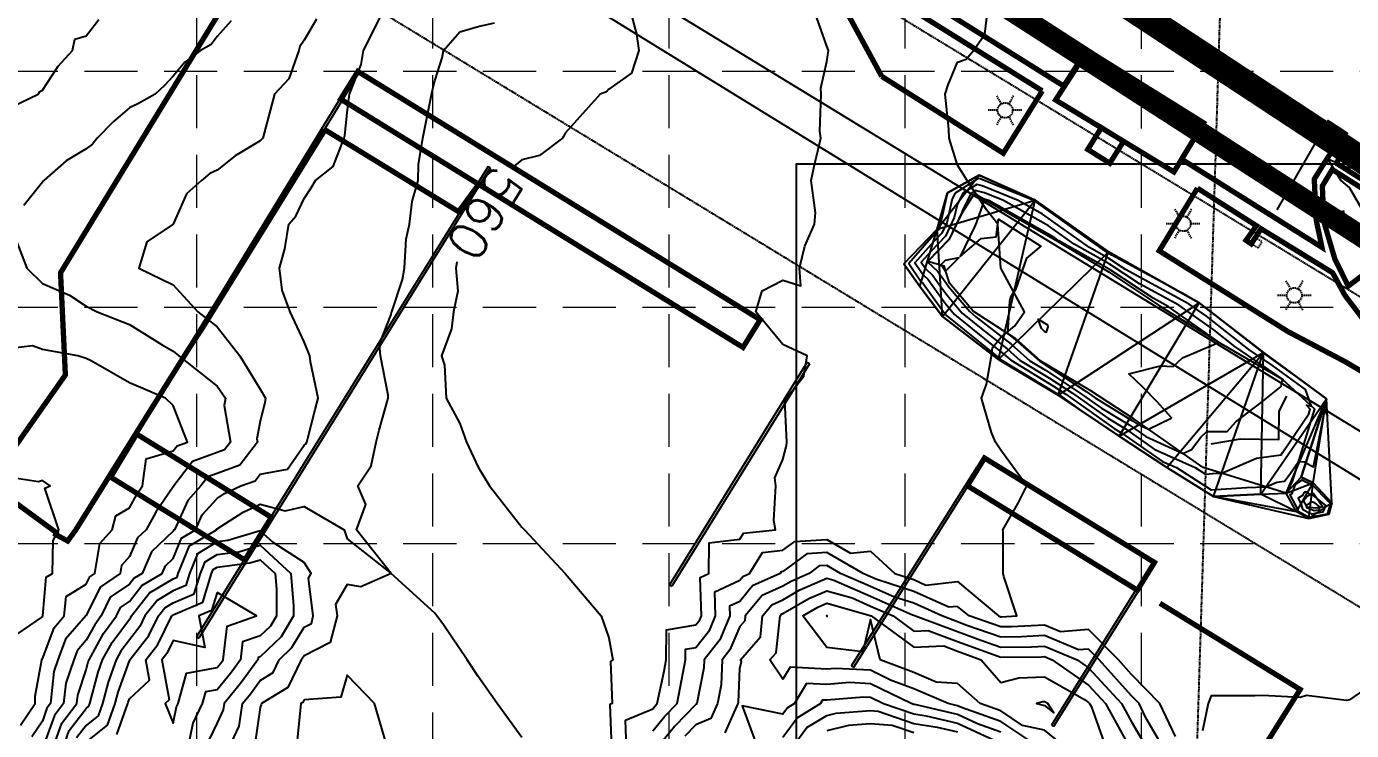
# Model space of a CAD drawing. Header units: inches. Extents: x 8135 to 11700, y -938 to 4760.
# Drawn here: x 9587 to 10085.7, y 2374.3 to 2639.4 of the extents above; entities that cross this region are included whole.
import ezdxf
from ezdxf.enums import TextEntityAlignment as Align

# ---------------------------------------------------------------- set-up
doc = ezdxf.new("R2010")
doc.units = ezdxf.units.IN
doc.header["$MEASUREMENT"] = 0
for name, pattern in [('DASHED', [0.75, 0.5, -0.25]), ('HIDDEN', [0.375, 0.25, -0.125]), ('HIDDEN2', [0.1875, 0.125, -0.0625]), ('PHANTOM', [2.5, 1.25, -0.25, 0.25, -0.25, 0.25, -0.25])]:
    doc.linetypes.add(name, pattern=pattern)
for name, color, linetype in [('CONT-1', 55, 'Continuous'), ('CONT-5', 115, 'Continuous'), ('EC', 35, 'DASHED'), ('ESMT 1022-369', 7, 'HIDDEN'), ('FAULT-LINES', 7, 'Continuous'), ('FENCE', 8, 'FENCELINE3'), ('FINAL-REMEDIATION-2-27-07', 31, 'HIDDEN2'), ('freeze', 7, 'Continuous'), ('GRID', 254, 'HIDDEN'), ('LIMITS OF DISTURBANCE', 1, 'HIDDEN'), ('PH1-BNDY', 1, 'PHANTOM'), ('PH2-BNDY', 1, 'PHANTOM'), ('SRF-FLT', 7, 'Continuous'), ('SRF-VIEW', 8, 'Continuous'), ('TIN', 6, 'Continuous'), ('VOLUME_LBLS', 7, 'Continuous'), ('XBLDG', 5, 'Continuous'), ('XCONC', 8, 'Continuous'), ('XELEC', 7, 'DASHED'), ('XWALL', 8, 'Continuous')]:
    doc.layers.add(name, color=color, linetype=linetype)
doc.styles.get("Standard").update_dxf_attribs({"font": 'ARIAL.TTF'})
doc.styles.add('Style-simple', font='simple.shx')
doc.linetypes.add('FENCELINE3', pattern='A,0.8,-0.1,["X",Standard,S=0.1,R=0,X=-0.05,Y=-0.05],-0.1', length=1)

# ---------------------------------------------------------------- blocks, each defined once
blk = doc.blocks.new('A$C245A19B3')
at = {"layer": 'XELEC'}
for p, q in [((3.17, 10.98), (4.92, 7.95)), ((9.51, 10.98), (7.76, 7.95)), ((3.49, 5.49), (0, 5.49)), ((12.68, 5.49), (9.18, 5.49)), ((4.92, 3.02), (3.17, 0)), ((7.76, 3.02), (9.51, 0))]:
    blk.add_line(p, q, dxfattribs=at)
blk.add_circle((6.34, 5.49), 2.85, dxfattribs=at)

msp = doc.modelspace()

# ---------------------------------------------------------------- linework, layer by layer
at = {"layer": 'CONT-1', "flags": 128}
for points, elevation in [([(10023.31, 2538.18), (9995.49, 2553.27), (9994.26, 2554.08), (9992.85, 2554.88), (9967.05, 2573.2), (9965.72, 2573.95), (9945.91, 2582.04), (9945.2, 2582.21), (9936.45, 2576.7), (9935.38, 2574.51), (9933.35, 2565.53), (9931.51, 2561.61), (9928.33, 2558.34), (9921.36, 2550.44), (9924.53, 2545.78), (9926.29, 2544.12), (9927.79, 2542.01), (9932.71, 2535.16), (9936.2, 2531), (9949.6, 2520.11), (9954.62, 2516.19), (9957.28, 2513.84), (9973.55, 2503.99), (9978.13, 2500.98), (9996.37, 2488.07), (9999.28, 2486.3), (10014.58, 2475.62), (10019.74, 2473.3), (10032.82, 2464.91), (10046.15, 2465.84), (10053.52, 2465.99), (10057.62, 2467.78), (10060.49, 2468.16), (10062.49, 2470.83), (10065.67, 2475.56), (10067.81, 2475.47), (10068.46, 2475.13), (10071.33, 2473.61), (10075.63, 2494.92), (10076.64, 2492.72)], 564), ([(9933.32, 2575.93), (9930.55, 2563.64), (9930.12, 2562.73), (9929.38, 2561.97), (9919.02, 2550.21), (9923.72, 2543.27), (9924.45, 2542.59), (9925.07, 2541.72), (9932.04, 2531.99), (9933.31, 2530.49), (9952.25, 2515.11), (9953.13, 2514.42), (9953.6, 2514), (9975.08, 2501), (9975.6, 2500.66), (9983.65, 2494.95)], 563), ([(9926.22, 2551.09), (9926.06, 2550.9), (9926.13, 2550.79), (9929.97, 2547.19), (9933.24, 2542.6), (9934.04, 2541.48), (9941.99, 2532.03), (9944.32, 2530.13), (9957.59, 2519.75), (9964.65, 2513.52), (9970.49, 2509.98), (9983.21, 2501.63), (9991.58, 2495.71), (10001.95, 2489.39), (10008.29, 2484.96), (10022.29, 2478.66), (10025.42, 2480.16), (10029.01, 2484.78), (10031.26, 2486.89), (10038.92, 2486.87), (10042.1, 2490.56), (10051.65, 2497.84), (10059.17, 2503.8), (10059.57, 2506.14), (10060.13, 2506.03), (10059.98, 2506.43), (10059.18, 2507.01), (10041.74, 2518.93), (10033.82, 2525.14), (10020.62, 2534.46), (10005.81, 2542.5), (9994.4, 2550.02), (9981.29, 2557.44), (9971.64, 2564.29), (9954.69, 2573.87), (9947.5, 2576.81), (9944.03, 2577.61), (9942.34, 2576.55), (9939.1, 2569.89), (9938.97, 2569.33), (9934.29, 2559.37), (9926.22, 2551.09)], 566), ([(10017.73, 2492.1), (10012.7, 2497.94), (10007.12, 2503.61), (10001.81, 2508.64), (10013.73, 2511.57), (10018.58, 2511.32), (10022.01, 2514.59), (10033.88, 2519.6), (10035.78, 2520.52), (10016.66, 2534.01), (10010.97, 2537.11), (9994.46, 2547.99), (9975.51, 2558.72), (9973.94, 2559.84), (9949.18, 2573.83), (9948.3, 2574.19), (9947.42, 2574.39), (9947.15, 2573.23), (9944.55, 2565.73), (9943.78, 2563.97), (9938.33, 2552.77), (9946.23, 2559.62), (9951.97, 2560.26), (9952.77, 2566.84), (9968.77, 2556.68), (9963.32, 2552.15), (9959.26, 2540.35), (9957.32, 2537.54), (9956.88, 2536), (9956.22, 2523.77), (9959.08, 2521.53), (9968.33, 2513.36), (9968.96, 2512.98), (9985.75, 2501.96), (9989.19, 2499.52), (10003.29, 2490.93), (10005.15, 2489.63), (10009.27, 2487.78), (10017.77, 2491.86), (10017.82, 2491.92), (10017.92, 2492.01), (10017.73, 2492.1)], 567), ([(9931.82, 2548.72), (9932.88, 2547.22), (9937.9, 2552.23), (9932.75, 2551.32), (9930.99, 2549.5), (9931.82, 2548.72)], 567), ([(9970.57, 2524.02), (9968.99, 2525.69), (9967.75, 2529.14), (9971.19, 2527.06), (9971.38, 2526.25), (9970.57, 2524.02)], 567), ([(10063.62, 2508.49), (10052.67, 2516.44), (10052.38, 2516.63), (10041.74, 2524.97)], 564), ([(10069.52, 2454.76), (10069.95, 2454.58), (10076.62, 2455.94), (10076.75, 2456.18), (10077.91, 2459.86), (10076.62, 2460.92), (10071.22, 2466.46), (10070.88, 2466.74), (10067.03, 2468.54), (10064.46, 2466.96), (10063.03, 2463.35), (10062.49, 2463.04), (10065.48, 2457.43), (10065.61, 2456.89), (10069.52, 2454.76)], 564), ([(10070.44, 2460.45), (10069.01, 2459.27), (10068.55, 2459.23), (10068.77, 2458.3), (10069.06, 2458.14), (10071.62, 2457.09), (10073.39, 2457.45), (10073.85, 2458.34), (10071.88, 2460), (10070.44, 2460.45)], 566)]:
    msp.add_lwpolyline(points, dxfattribs=dict(at, elevation=elevation))
at = {"layer": 'CONT-5', "elevation": 565, "flags": 128}
for points in [[(9927.27, 2554.71), (9923.71, 2550.67), (9925.33, 2548.28), (9928.13, 2545.66), (9930.51, 2542.3), (9933.37, 2538.32), (9939.1, 2531.51), (9946.96, 2525.12), (9956.1, 2517.97), (9960.97, 2513.68), (9972.02, 2506.99), (9980.67, 2501.31), (9993.98, 2491.89), (10000.61, 2487.85), (10011.44, 2480.29), (10026.86, 2473.35), (10030.73, 2470.86), (10034.67, 2471.14), (10036.85, 2471.18), (10049.96, 2476.9), (10059.14, 2478.11), (10059.87, 2479.09), (10069.61, 2493.58), (10070.11, 2495.31), (10068.7, 2496.81), (10070.59, 2496.44), (10068.31, 2502.74), (10055.92, 2511.72), (10047.06, 2517.78), (10031.04, 2530.34), (10024.58, 2534.9), (10000.65, 2547.89), (9994.33, 2552.05), (9987.07, 2556.16), (9969.35, 2568.75), (9960.2, 2573.91), (9946.7, 2579.43), (9944.61, 2579.91), (9939.39, 2576.63), (9937.24, 2572.2), (9936.16, 2567.43), (9932.9, 2560.49), (9927.27, 2554.71)], [(10070.14, 2463.2), (10069.51, 2463.72), (10068.41, 2464.23), (10067.67, 2463.78), (10067.26, 2462.75), (10065.53, 2461.74), (10066.75, 2459.46), (10067.19, 2457.6), (10069.29, 2456.45), (10070.79, 2455.84), (10075.01, 2456.69), (10075.54, 2457.74), (10075.95, 2459.02), (10072.71, 2461.7), (10071.39, 2462.81), (10070.14, 2463.2)]]:
    msp.add_lwpolyline(points, dxfattribs=at)
at = {"layer": 'EC', "color": 35, "linetype": 'Continuous', "flags": 128}
for points, elevation in [([(9596.94, 2367.91), (9600.23, 2377.11), (9605.87, 2384.41), (9606.21, 2387.62), (9609.42, 2397.18), (9610.21, 2400.11), (9610.5, 2400.91), (9615.92, 2410.81), (9620.79, 2417.41), (9622.38, 2420.66), (9625.67, 2422.89), (9630.37, 2428.86), (9638.01, 2433.41), (9639.27, 2436.31), (9642.17, 2439.05), (9645.33, 2446.76), (9650.54, 2449.91), (9653.1, 2455.48), (9658.67, 2461.71), (9661.52, 2463.52), (9667.68, 2466.41), (9673.02, 2468.34), (9674.92, 2470.84), (9685.17, 2472.67), (9691.42, 2481.79), (9692.12, 2482.2), (9692.47, 2482.91), (9695.59, 2495.18), (9696.75, 2499.41), (9693.79, 2513.08), (9693.57, 2515.41), (9691.42, 2520.66), (9686.16, 2531.91), (9683.17, 2540.16), (9682.2, 2548.41), (9684.13, 2555.7), (9685.63, 2564.91), (9688.36, 2567.97), (9691.42, 2574.66), (9694.13, 2578.66), (9695.73, 2581.41), (9702.33, 2586.67), (9706.49, 2597.41), (9706.73, 2598.37), (9707.67, 2606.84), (9708.42, 2613.16), (9708.56, 2613.91), (9712.96, 2625.12), (9713.74, 2630.41), (9717.29, 2637.3), (9722.02, 2646.91)], 558), ([(9813.79, 2646.91), (9816.6, 2636.49), (9817.42, 2630.41), (9814.71, 2621.88), (9806.17, 2615.85), (9805.26, 2614.83), (9802.87, 2613.91), (9789.67, 2599.24), (9789.07, 2598.02), (9788.72, 2597.41), (9780.09, 2590.85), (9773.42, 2589.15), (9770.49, 2586.76)], 560), ([(9812.82, 2367.91), (9812.4, 2378.19), (9822.67, 2382.49), (9823.53, 2383.54), (9824.38, 2384.41), (9826.91, 2396.61), (9827.7, 2400.91), (9827.8, 2412.2), (9838.92, 2414.14), (9840.36, 2415.97), (9840.97, 2417.41), (9840.53, 2431.85), (9843.81, 2433.41), (9843.92, 2444.91), (9855.42, 2446.35), (9856.78, 2448.54), (9868.85, 2449.91), (9868.25, 2453.38), (9868.97, 2466.41), (9868.63, 2469.5), (9871.67, 2476.31), (9872.99, 2481.59), (9873.11, 2482.91), (9872.42, 2498.66), (9873.05, 2499.41), (9879.53, 2507.79), (9880.84, 2515.41), (9871.67, 2519.64), (9861.43, 2531.91), (9863.82, 2539.89), (9871.67, 2543.87), (9878.4, 2541.69), (9877.93, 2548.41), (9879.92, 2556.66), (9883.55, 2564.91), (9883.9, 2569.19), (9882.32, 2581.41), (9883.27, 2586.17), (9885.97, 2597.41), (9885.53, 2600.05), (9886.11, 2613.91), (9885.92, 2616.16), (9888.17, 2626.29), (9888.86, 2630.41), (9888.17, 2632.06), (9882.87, 2646.91)], 561), ([(9822.67, 2374.16), (9827.27, 2379.74), (9831.8, 2384.41), (9833.04, 2390.39), (9834.99, 2400.91), (9835.02, 2404.87), (9838.92, 2405.55), (9844.15, 2412.19), (9846.34, 2417.41), (9846.07, 2426.48), (9855.42, 2430.93), (9856.55, 2432.3), (9859.02, 2433.41), (9863.91, 2441.3), (9871.67, 2442.18), (9876.1, 2445.49), (9888.17, 2446.16), (9897.06, 2441.03), (9904.67, 2441.85), (9913.76, 2433.41), (9920.92, 2431.09), (9925.42, 2429.05), (9937.42, 2430.34), (9952.79, 2417.41), (9953.67, 2417.11), (9953.98, 2417.11), (9959.67, 2417.41), (9954.77, 2432.34), (9954.5, 2433.41), (9954.5, 2449.09), (9954.46, 2449.91), (9960.17, 2459.91), (9963.42, 2466.41), (9953.67, 2479.82), (9951.64, 2482.91), (9950.19, 2486.45), (9946.36, 2499.41), (9948.26, 2504.74), (9950.14, 2515.41), (9950.55, 2518.58), (9953.67, 2522.29), (9958.92, 2526.66), (9962.56, 2531.91), (9953.67, 2548.41), (9952.59, 2564.91), (9948.26, 2570.41), (9941.04, 2581.41), (9937.42, 2587.23), (9934.22, 2597.41), (9934.12, 2600.71), (9932.77, 2613.91), (9933.87, 2617.47), (9937.42, 2626.01), (9940.67, 2627.11), (9943.33, 2630.41), (9947.69, 2636.49), (9948.89, 2646.91)], 562), ([(9581.39, 2609.12), (9591.3, 2613.91), (9591.97, 2614.88), (9592.92, 2615.46), (9598.91, 2624.43), (9604.32, 2630.41), (9605.13, 2634.7), (9609.42, 2635.91), (9614.17, 2642.09)], 555), ([(9663.99, 2641.52), (9658.67, 2635.69), (9656.44, 2632.65), (9652.39, 2630.41), (9646.55, 2626.03), (9642.17, 2620.66), (9638.95, 2617.14), (9635.42, 2613.91), (9629.13, 2610.45), (9625.67, 2608.8), (9619.63, 2603.54), (9613.59, 2597.41), (9611.81, 2595.06), (9609.42, 2593.31), (9601.83, 2588.78), (9593.47, 2581.41), (9593.18, 2581.16), (9592.92, 2580.8), (9586, 2571.94)], 556), ([(9696.07, 2642.2), (9691.42, 2634.22), (9689.89, 2631.94), (9689.42, 2630.41), (9685.65, 2619.69), (9680.32, 2613.91), (9675.88, 2597.41), (9675.45, 2596.9), (9674.92, 2596.37), (9665.48, 2590.71), (9658.67, 2585.31), (9655.97, 2584.03), (9652.78, 2581.41), (9647.21, 2576.38), (9642.17, 2564.91), (9632.27, 2558.31), (9629.26, 2548.41), (9642.17, 2542.09), (9651.38, 2531.91), (9658.67, 2526.33), (9667.28, 2515.41), (9674.92, 2502.86), (9676.92, 2499.41), (9676.62, 2497.71), (9674.92, 2490.77), (9673.69, 2484.16), (9673.9, 2482.91), (9667.26, 2474.19), (9658.67, 2471.09), (9655.25, 2469.84), (9652.63, 2466.41), (9647.69, 2460.89), (9642.65, 2449.91), (9642.35, 2449.73), (9642.17, 2449.3), (9634, 2441.58), (9630.44, 2433.41), (9627.49, 2431.65), (9625.67, 2429.35), (9618.5, 2424.47), (9615.05, 2417.41), (9612.64, 2414.14), (9609.42, 2408.27), (9606, 2404.33), (9604.72, 2400.91), (9601.75, 2392.08), (9600.93, 2384.41), (9597.44, 2379.9), (9593.15, 2367.91)], 557), ([(9773.42, 2371.66), (9764.07, 2384.41), (9756.92, 2394.62), (9752.86, 2400.91), (9743.92, 2414.11), (9741.45, 2417.41), (9740.67, 2418.48), (9724.17, 2433.41), (9711.15, 2449.91), (9714.66, 2459.43), (9711.62, 2466.41), (9716.67, 2473.91), (9718.5, 2482.91), (9719.69, 2487.39), (9723.13, 2499.41), (9723.04, 2500.51), (9720.22, 2515.41), (9719.79, 2519.79), (9724.17, 2530.99), (9724.35, 2531.73), (9724.41, 2531.91), (9728.43, 2544.15), (9729.25, 2548.41), (9729.81, 2559.28), (9731.07, 2564.91), (9732.09, 2573.49), (9734.42, 2581.41), (9734.52, 2587.38), (9736.14, 2597.41), (9739.59, 2614.99), (9740.67, 2618.99), (9743.43, 2627.61), (9743.92, 2630.41), (9750.04, 2637.4), (9756.92, 2639.41), (9763.04, 2640.8)], 559), ([(10088.51, 2593.93), (10084.92, 2585.98), (10076.8, 2589.41), (10081.67, 2581.41), (10084.92, 2578.66), (10092.78, 2564.91)], 563), ([(9583.32, 2558.16), (9587.06, 2548.41), (9592.92, 2542.61), (9603.14, 2538.2), (9609.42, 2534.07), (9613.49, 2531.91), (9625.67, 2527.2), (9638.05, 2519.54), (9642.17, 2517.08), (9644.27, 2515.41), (9658.67, 2503.98), (9661.9, 2499.41), (9661.38, 2496.66), (9663.68, 2482.91), (9661.5, 2480.04), (9658.67, 2479.02), (9649.44, 2475.65), (9642.38, 2466.41), (9642.28, 2466.3), (9642.17, 2466.07), (9635.6, 2456.48), (9631.97, 2449.91), (9628.73, 2446.85), (9625.67, 2439.84), (9622.68, 2436.45), (9622.16, 2433.41), (9614.62, 2428.29), (9609.42, 2417.65), (9609.28, 2417.55), (9609.26, 2417.41), (9601.67, 2408.66), (9598.76, 2400.91), (9597.29, 2396.54), (9595.99, 2384.41), (9594.65, 2382.68), (9592.92, 2377.85), (9588.95, 2371.95)], 556), ([(9748.9, 2550.73), (9748.54, 2548.41), (9749.27, 2539.69), (9747.67, 2531.91), (9746.89, 2525.6), (9743.15, 2515.41), (9744.33, 2511.81), (9744.93, 2499.41), (9750.08, 2489.86), (9752.59, 2482.91), (9756.92, 2473.48), (9761.23, 2466.41), (9773.42, 2450.83), (9774.33, 2449.91), (9789.67, 2433.41), (9803.26, 2417.41), (9806.17, 2409.16), (9807.63, 2400.91), (9806.79, 2400.29), (9807.37, 2384.41), (9806.53, 2384.06), (9807.19, 2367.91)], 560), ([(9584.71, 2376.25), (9590.22, 2384.41), (9590.16, 2387.22), (9592.75, 2400.91), (9592.74, 2401.1), (9592.92, 2401.23), (9597.34, 2412.99), (9601.17, 2417.41), (9601.84, 2424.76), (9609.42, 2429.41), (9610.74, 2432.11), (9612.66, 2433.41), (9614.6, 2444.66), (9619.24, 2449.91), (9620.54, 2455.12), (9625.67, 2458.16), (9628.61, 2463.47), (9630.62, 2466.41), (9631.94, 2476.64), (9642.17, 2479.56), (9643.63, 2481.46), (9647.6, 2482.91), (9642.17, 2496.66), (9639.23, 2499.41), (9625.67, 2505.25), (9611.3, 2513.56), (9609.42, 2514.32), (9606.33, 2515.41), (9592.92, 2517.82), (9589.22, 2519.17), (9576.67, 2517.67)], 555), ([(9583.45, 2410.53), (9592.92, 2417.09), (9593.01, 2417.32), (9593.09, 2417.41), (9594.41, 2431.97), (9596.76, 2433.41), (9597.05, 2445.79), (9599.18, 2449.91), (9593.79, 2465.54), (9595.92, 2466.41), (9592.92, 2468.47), (9591.45, 2467.91), (9576.67, 2470.22)], 554), ([(9600.72, 2367.91), (9603.01, 2374.32), (9609.42, 2382.62), (9610.4, 2383.41), (9610.76, 2384.41), (9613.95, 2396.31), (9615.61, 2400.91), (9619.21, 2407.48), (9625.67, 2416.24), (9626.18, 2416.9), (9626.44, 2417.41), (9633.25, 2426.07), (9642.17, 2431.38), (9643.63, 2432), (9644.06, 2433.41), (9648.3, 2443.79), (9658.44, 2449.91), (9658.51, 2450.07), (9658.67, 2450.25), (9668.47, 2456.47), (9674.92, 2459.5), (9684.37, 2456.96), (9691.42, 2458.59), (9706.47, 2449.91), (9707.67, 2446.44), (9724.17, 2433.41), (9712.83, 2428.41), (9707.67, 2429.27), (9703.31, 2421.71), (9703.84, 2417.41), (9701.2, 2407.48), (9691.42, 2402.42), (9690.86, 2401.48), (9690.27, 2400.91), (9685.36, 2390.47), (9675.37, 2384.41), (9675.33, 2384), (9674.92, 2383), (9673, 2369.87)], 559), ([(9663.2, 2367.91), (9666.98, 2375.98), (9668.22, 2384.41), (9671.28, 2388.12), (9674.92, 2393.16), (9679.75, 2396.08), (9682.02, 2400.91), (9686.81, 2405.52), (9691.42, 2413.2), (9694.17, 2414.62), (9694.91, 2417.41), (9693.15, 2431.71), (9694.13, 2433.41), (9691.42, 2437.6), (9679.74, 2445.1), (9674.92, 2449.53), (9662.7, 2445.83), (9658.67, 2445.28), (9651.27, 2440.81), (9648.25, 2433.41), (9646.87, 2428.85), (9642.17, 2426.88), (9636.13, 2423.27), (9631.51, 2417.41), (9629.58, 2413.51), (9625.67, 2408.46), (9622.49, 2404.14), (9620.72, 2400.91), (9617.7, 2392.51), (9615.52, 2384.41), (9613.91, 2379.86), (9609.42, 2376.22), (9605.8, 2371.53)], 560), ([(9609.42, 2369.83), (9617.41, 2376.3), (9620.29, 2384.41), (9621.44, 2388.71), (9625.67, 2400.48), (9625.9, 2400.69), (9625.86, 2400.91), (9632.97, 2410.11), (9636.59, 2417.41), (9639.01, 2420.48), (9642.17, 2422.37), (9650.12, 2425.71), (9652.43, 2433.41), (9654.24, 2437.84), (9658.67, 2440.52), (9666.84, 2441.62), (9674.92, 2444.06), (9686.5, 2433.41), (9687.49, 2421.22), (9687.48, 2417.41), (9682.77, 2409.56), (9674.92, 2402.02), (9674.11, 2401.74), (9674.01, 2400.91), (9667.51, 2391.93), (9661.3, 2384.41), (9660.96, 2382.09), (9658.67, 2377.2), (9655.67, 2370.92)], 561), ([(10019.42, 2372.04), (10013.56, 2384.41), (10002.92, 2395.41), (9997.95, 2400.91), (9986.67, 2412.36), (9976.09, 2411.5), (9970.17, 2414.01), (9957.73, 2413.35), (9953.67, 2413.29), (9941.74, 2417.41), (9937.42, 2421.04), (9934.06, 2420.68), (9920.92, 2426.64), (9906.97, 2431.15), (9904.67, 2432.16), (9901.81, 2433.41), (9888.17, 2441.3), (9880.71, 2440.88), (9871.67, 2434.13), (9871.03, 2434.06), (9870.63, 2433.41), (9860.18, 2428.73), (9855.42, 2422.93), (9851.6, 2421.11), (9851.72, 2417.41), (9847.93, 2408.4), (9842.04, 2400.91), (9841.91, 2397.92), (9839.24, 2384.41), (9839.14, 2384.19), (9838.92, 2384.1), (9831, 2375.95), (9824.39, 2367.91)], 563), ([(9620.91, 2372.75), (9625.05, 2384.41), (9625.19, 2384.9), (9625.67, 2386.26), (9633.3, 2393.29), (9631.88, 2400.91), (9636.37, 2406.72), (9641.67, 2417.41), (9641.89, 2417.69), (9642.17, 2417.86), (9653.36, 2422.57), (9656.62, 2433.41), (9657.22, 2434.87), (9658.67, 2435.75), (9670.99, 2437.41), (9674.92, 2438.6), (9680.56, 2433.41), (9681.05, 2427.47), (9681.01, 2417.41), (9678.73, 2413.61), (9674.92, 2409.95), (9668.26, 2407.68), (9667.48, 2400.91), (9663.75, 2395.75), (9658.67, 2389.6), (9654.28, 2388.8), (9653.05, 2384.41), (9649.53, 2377.05), (9647.7, 2367.91)], 562), ([(10014.74, 2367.91), (10008.28, 2379.06), (10005.74, 2384.41), (10002.92, 2387.32), (9990.63, 2400.91), (9986.67, 2404.92), (9982.96, 2404.62), (9970.17, 2410.05), (9961.49, 2409.59), (9953.67, 2409.48), (9940.89, 2413.89), (9937.42, 2415.17), (9931.43, 2417.41), (9920.92, 2422.18), (9913.71, 2424.51), (9904.67, 2428.49), (9893.39, 2433.41), (9888.17, 2436.43), (9885.32, 2436.27), (9881.49, 2433.41), (9874.73, 2430.45), (9871.67, 2428.68), (9863.8, 2425.16), (9857.46, 2417.41), (9857.26, 2415.55), (9855.42, 2413.45), (9851.72, 2404.62), (9848.8, 2400.91), (9848.41, 2391.43), (9847.02, 2384.41), (9844.55, 2378.78), (9838.92, 2376.47), (9834.74, 2372.16)], 564), ([(9849.96, 2373.37), (9854.8, 2384.41), (9854.9, 2384.93), (9855.42, 2397.61), (9856.12, 2400.21), (9855.65, 2400.91), (9863.17, 2409.55), (9864.01, 2417.41), (9867.43, 2421.59), (9871.67, 2423.49), (9878.08, 2427.2), (9888.17, 2431.62), (9890.79, 2430.88), (9904.67, 2424.82), (9920.45, 2417.87), (9920.92, 2417.72), (9921.61, 2417.41), (9937.42, 2411.51), (9946.57, 2408.12), (9953.67, 2405.67), (9965.25, 2405.83), (9970.17, 2406.09), (9982.39, 2400.91), (9986.67, 2397.91), (9999.09, 2384.41), (10002.92, 2377.51), (10008.49, 2367.91)], 565), ([(9968.38, 2367.91), (9953.67, 2377.69), (9938.92, 2382.89), (9937.42, 2383.6), (9933.87, 2384.41), (9920.92, 2389.99), (9912.17, 2393.29), (9904.67, 2396.95), (9891.4, 2397.69), (9888.17, 2397.42), (9874.38, 2398.2), (9871.67, 2393.58), (9866.78, 2400.91), (9869.07, 2403.55), (9870.56, 2417.41), (9871.06, 2418.02), (9871.67, 2418.29), (9881.43, 2423.95), (9888.17, 2426.9), (9897.66, 2424.21), (9904.67, 2421.15), (9913.17, 2417.41), (9920.92, 2411.75), (9926.37, 2411.97), (9937.42, 2407.84), (9952.25, 2402.35), (9953.67, 2401.86), (9969.01, 2402.08), (9970.17, 2402.14), (9973.06, 2400.91), (9986.67, 2391.39), (9993.09, 2384.41), (10001.41, 2369.45)], 566), ([(9978.2, 2367.91), (9970.17, 2374.44), (9961.87, 2376.22), (9953.67, 2381.67), (9945.89, 2384.41), (9937.42, 2391.96), (9929.34, 2392.5), (9920.92, 2396.13), (9908.25, 2400.91), (9904.67, 2416.04), (9901.72, 2403.86), (9888.17, 2405.59), (9879.12, 2417.41), (9884.79, 2420.69), (9888.17, 2422.18), (9904.54, 2417.54), (9904.67, 2417.48), (9904.84, 2417.41), (9920.92, 2405.66), (9932.22, 2406.12), (9937.42, 2404.17), (9946.24, 2400.91), (9953.67, 2392.32), (9960.47, 2394.11), (9970.17, 2394.44), (9985.15, 2385.93), (9986.67, 2384.87), (9987.09, 2384.41), (9987.64, 2383.43), (9993.17, 2367.91)], 567), ([(9722.23, 2369.85), (9717.99, 2384.41), (9707.67, 2395.17), (9705.26, 2386.86), (9691.42, 2385.81), (9690.98, 2384.86), (9690.24, 2384.41), (9688.85, 2370.48)], 558), ([(9953.67, 2373.72), (9944.92, 2376.8), (9937.42, 2380.33), (9921.31, 2384.03), (9920.92, 2384.09), (9919.99, 2384.41), (9904.67, 2391.87), (9896.77, 2392.31), (9888.17, 2391.61), (9880.54, 2392.04), (9876.07, 2384.41), (9873.32, 2382.76), (9871.67, 2380.5), (9856.27, 2383.55), (9862.1, 2367.91)], 565), ([(10093.81, 2392.03), (10084.92, 2385.85), (10083.8, 2385.55), (10068.67, 2387.41), (10066.32, 2386.77), (10052.17, 2387.41), (10049.3, 2387.28), (10035.67, 2387.28), (10032.79, 2387.34), (10031.73, 2384.41), (10029.58, 2374.1)], 562), ([(9871.67, 2371.82), (9876.98, 2379.11), (9885.83, 2384.41), (9886.7, 2385.89), (9888.17, 2385.8), (9902.15, 2386.94), (9904.67, 2386.8), (9909.57, 2384.41), (9920.92, 2380.53), (9925.54, 2379.8), (9937.42, 2377.07), (9950.92, 2370.71)], 564), ([(9875.15, 2367.91), (9880.64, 2375.45), (9888.17, 2379.96), (9891.73, 2380.86), (9904.67, 2381.76), (9907.47, 2381.57), (9920.92, 2376.98), (9929.77, 2375.57), (9937.42, 2373.81)], 563), ([(9920.92, 2373.42), (9912.75, 2376.21), (9904.67, 2376.76), (9896.4, 2376.18), (9888.17, 2374.11)], 562)]:
    msp.add_lwpolyline(points, dxfattribs=dict(at, elevation=elevation))
for points, elevation in [([(9658.67, 2426.31), (9656.6, 2419.42), (9651.82, 2417.41), (9654.05, 2405.53), (9642.17, 2408.19), (9639.76, 2403.32), (9637.9, 2400.91), (9640.69, 2385.89), (9639.09, 2384.41), (9642.17, 2377.08), (9643.4, 2383.18), (9643.99, 2384.41), (9647.2, 2395.88), (9658.67, 2397.98), (9659.99, 2399.57), (9660.96, 2400.91), (9662.42, 2413.61), (9673.53, 2417.41)], 563), ([(9888.17, 2417.46), (9888.14, 2417.44), (9888.08, 2417.41), (9888.17, 2417.29), (9888.31, 2417.28), (9888.34, 2417.41)], 568), ([(9970.17, 2385.07), (9969.54, 2385.04), (9967.13, 2384.41), (9970.17, 2383.76), (9973.67, 2380.91), (9971.33, 2384.41)], 568)]:
    msp.add_lwpolyline(points, close=True, dxfattribs=dict(at, elevation=elevation))
at = {"layer": 'ESMT 1022-369'}
msp.add_lwpolyline([(10809.68, 1982.02), (9490.75, 2784.58), (9493.63, 2899.88), (10916.67, 2033.98)], close=True, dxfattribs=at)
at = {"layer": 'FAULT-LINES'}
for points in [[(9943.75, 2576.51), (9948.41, 2573.82), (9974.38, 2558.97), (9994.5, 2546.89), (10014.19, 2533.74), (10036.54, 2520.05), (10059.4, 2506.69), (10071.72, 2495.41), (10063.37, 2468.03), (10061.11, 2463.63), (10029.85, 2473.37), (10003.85, 2491.58), (9987.52, 2502.19), (9968.78, 2513.34), (9959.28, 2521.78), (9943.21, 2532.24), (9934.3, 2542.71), (9932.29, 2549.12), (9926.17, 2550.91), (9934.4, 2559.28), (9939.35, 2569.58), (9943.75, 2576.51)], [(10032.89, 2482.3), (10043.84, 2484.19), (10058.37, 2483.84), (10058.42, 2494.58), (10061.32, 2500.24)], [(10071.21, 2463.83), (10074.9, 2458.57), (10072.23, 2457.99), (10069.03, 2458.41), (10067.62, 2460.85), (10068.96, 2462.5), (10071.21, 2463.83)]]:
    msp.add_lwpolyline(points, dxfattribs=at)
at = {"layer": 'FENCE'}
msp.add_lwpolyline([(10057.68, 2570.38), (10072.77, 2596.57)], dxfattribs=at)
at = {"layer": 'FINAL-REMEDIATION-2-27-07', "const_width": 10}
msp.add_lwpolyline([(9664.05, 3201.67), (9642.16, 3187.9), (9609.8, 3162.65), (9591.13, 3074.11), (9589.45, 3014.77), (9585.16, 2999.07), (9581.03, 2923.96), (10590.7, 2259.38), (10403.21, 2032.29), (10164.01, 1920.1), (9973.41, 1892.32), (9608.73, 1756.27), (9208.5, 1502.51)], dxfattribs=at)
at = {"layer": 'freeze'}
for points in [[(8852.1, 3243.69), (9115.51, 3080.53), (9715.22, 2715.42), (10131.44, 2461.08), (10482.36, 2249.74), (10640.91, 2160.75)], [(10634.73, 2141.27), (10474.16, 2234.61), (10122.95, 2447.9), (9707.02, 2704.12), (9106.42, 3067.87), (8842.2, 3230.48)]]:
    msp.add_lwpolyline(points, dxfattribs=at)
at = {"layer": 'GRID', "color": 252, "linetype": 'HIDDEN', "lineweight": 0, "ltscale": 80}
for p, q in [((9651.05, -488.89), (9651.05, 4667.09)), ((9739.94, -488.9), (9739.94, 4667.09)), ((9828.83, -488.92), (9828.83, 4667.09)), ((9917.73, -488.93), (9917.73, 4667.09)), ((10006.62, -488.94), (10006.62, 4667.09)), ((8228.76, 2622.56), (11606.69, 2622.56)), ((8228.76, 2533.66), (11606.69, 2533.66)), ((8228.76, 2444.77), (11606.69, 2444.77))]:
    msp.add_line(p, q, dxfattribs=at)
at = {"layer": 'LIMITS OF DISTURBANCE', "color": 1, "ltscale": 150, "const_width": 8}
msp.add_lwpolyline([(9733.71, 3335.71), (9577.44, 3177.33), (9556.1, 3077.45), (9547.93, 2909.69), (10565.29, 2253.35), (10396.24, 2047.49), (10167.26, 1946.1), (9993.6, 1918.45), (9595.21, 1772.09), (9209.48, 1527.83)], dxfattribs=at)
at = {"layer": 'PH1-BNDY'}
msp.add_line((10054.06, 3217.21), (9993.07, 1270.04), dxfattribs=at)
at = {"layer": 'PH2-BNDY'}
msp.add_line((10054.06, 3217.21), (9993.07, 1270.04), dxfattribs=at)
at = {"layer": 'SRF-FLT'}
for points in [[(9943.75, 2576.51, 0), (9948.41, 2573.82, 0), (9974.38, 2558.97, 0), (9994.5, 2546.89, 0), (10014.19, 2533.74, 0), (10036.54, 2520.05, 0), (10059.4, 2506.69, 0), (10071.72, 2495.41, 0), (10063.37, 2468.03, 0), (10061.11, 2463.63, 0), (10029.85, 2473.37, 0), (10003.85, 2491.58, 0), (9987.52, 2502.19, 0), (9968.78, 2513.34, 0), (9959.28, 2521.78, 0), (9943.21, 2532.24, 0), (9934.3, 2542.71, 0), (9932.29, 2549.12, 0), (9926.17, 2550.91, 0), (9934.4, 2559.28, 0), (9939.35, 2569.58, 0), (9943.75, 2576.51, 0)], [(10032.89, 2482.3, 0), (10043.84, 2484.19, 0), (10058.37, 2483.84, 0), (10058.42, 2494.58, 0), (10061.32, 2500.24, 0)], [(10071.21, 2463.83, 0), (10074.9, 2458.57, 0), (10072.23, 2457.99, 0), (10069.03, 2458.41, 0), (10067.62, 2460.85, 0), (10068.96, 2462.5, 0), (10071.21, 2463.83, 0)]]:
    msp.add_polyline3d(points, dxfattribs=at)
at = {"layer": 'SRF-VIEW'}
for p, q in [((9929.7, 2563.06, 562.7), (9945.5, 2583.39, 563.49)), ((9945.5, 2583.39, 563.49), (9933.56, 2576.78, 563.02)), ((9966.66, 2573.96, 563.83), (9945.5, 2583.39, 563.49)), ((9933.56, 2576.78, 563.02), (9929.7, 2563.06, 562.7)), ((9929.7, 2563.06, 562.7), (9966.66, 2573.96, 563.83)), ((9931.67, 2530.19, 562.43), (9966.66, 2573.96, 563.83)), ((9952.81, 2514.03, 562.79), (9966.66, 2573.96, 563.83)), ((9994.25, 2554.57, 563.76), (9966.66, 2573.96, 563.83)), ((9929.7, 2563.06, 562.7), (9917.17, 2550.03, 562.21)), ((9923.16, 2541.51, 562.3), (9929.7, 2563.06, 562.7)), ((9931.67, 2530.19, 562.43), (9929.7, 2563.06, 562.7)), ((9952.81, 2514.03, 562.79), (9994.25, 2554.57, 563.76)), ((9975.27, 2500.62, 562.87), (9994.25, 2554.57, 563.76)), ((10028.38, 2535.32, 564.04), (9994.25, 2554.57, 563.76)), ((9917.17, 2550.03, 562.21), (9923.16, 2541.51, 562.3)), ((9923.16, 2541.51, 562.3), (9931.67, 2530.19, 562.43)), ((9975.27, 2500.62, 562.87), (10028.38, 2535.32, 564.04)), ((9998.23, 2485.1, 563.22), (10028.38, 2535.32, 564.04)), ((10052.56, 2516.6, 563.97), (10028.38, 2535.32, 564.04)), ((9931.67, 2530.19, 562.43), (9952.81, 2514.03, 562.79)), ((9952.81, 2514.03, 562.79), (9975.27, 2500.62, 562.87)), ((9998.23, 2485.1, 563.22), (10052.56, 2516.6, 563.97)), ((10016.16, 2473.27, 563.5), (10052.56, 2516.6, 563.97)), ((10033.7, 2462.4, 563.58), (10052.56, 2516.6, 563.97)), ((10051.55, 2463.35, 563.53), (10052.56, 2516.6, 563.97)), ((10076.31, 2499.2, 564.04), (10052.56, 2516.6, 563.97)), ((9975.27, 2500.62, 562.87), (9998.23, 2485.1, 563.22)), ((10051.55, 2463.35, 563.53), (10076.31, 2499.2, 564.04)), ((10061.11, 2463.63, 563.54), (10076.31, 2499.2, 564.04)), ((10066.67, 2469.66, 563.68), (10076.31, 2499.2, 564.04)), ((10071.22, 2467.5, 563.75), (10076.31, 2499.2, 564.04)), ((10078.3, 2460.03, 563.8), (10076.31, 2499.2, 564.04)), ((9998.23, 2485.1, 563.22), (10016.16, 2473.27, 563.5)), ((10016.16, 2473.27, 563.5), (10033.7, 2462.4, 563.58)), ((10061.11, 2463.63, 563.54), (10066.67, 2469.66, 563.68)), ((10071.22, 2467.5, 563.75), (10066.67, 2469.66, 563.68)), ((10061.11, 2463.63, 563.54), (10071.22, 2467.5, 563.75)), ((10064.96, 2456.6, 563.59), (10071.22, 2467.5, 563.75)), ((10069.62, 2454.08, 563.6), (10071.22, 2467.5, 563.75)), ((10078.3, 2460.03, 563.8), (10071.22, 2467.5, 563.75)), ((10033.7, 2462.4, 563.58), (10051.55, 2463.35, 563.53)), ((10033.7, 2462.4, 563.58), (10069.62, 2454.08, 563.6)), ((10064.96, 2456.6, 563.59), (10033.7, 2462.4, 563.58)), ((10051.55, 2463.35, 563.53), (10061.11, 2463.63, 563.54)), ((10064.96, 2456.6, 563.59), (10051.55, 2463.35, 563.53)), ((10064.96, 2456.6, 563.59), (10061.11, 2463.63, 563.54)), ((10069.62, 2454.08, 563.6), (10078.3, 2460.03, 563.8)), ((10077.1, 2455.71, 563.7), (10078.3, 2460.03, 563.8)), ((10069.62, 2454.08, 563.6), (10064.96, 2456.6, 563.59)), ((10069.62, 2454.08, 563.6), (10077.1, 2455.71, 563.7))]:
    msp.add_line(p, q, dxfattribs=at)
at = {"layer": 'TIN'}
msp.add_lwpolyline([(9917.17, 2550.03), (9929.7, 2563.06), (9933.56, 2576.78), (9945.5, 2583.39), (9966.66, 2573.96), (9994.25, 2554.57), (10028.38, 2535.32), (10052.56, 2516.6), (10076.31, 2499.2), (10066.67, 2469.66), (10071.22, 2467.5), (10078.3, 2460.03), (10077.1, 2455.71), (10069.62, 2454.08), (10064.96, 2456.6), (10051.55, 2463.35), (10033.7, 2462.4), (10016.16, 2473.27), (9998.23, 2485.1), (9975.27, 2500.62), (9952.81, 2514.03), (9931.67, 2530.19), (9923.16, 2541.51)], close=True, dxfattribs=at)
at = {"layer": 'VOLUME_LBLS'}
msp.add_lwpolyline([(9876.69, 2327.57), (10190.69, 2327.57), (10190.69, 2587.57), (9876.69, 2587.57), (9876.69, 2327.57)], dxfattribs=at)
at = {"layer": 'XBLDG', "const_width": 2}
for points in [[(9856.63, 2518.56), (9705.2, 2612.06), (9711.67, 2622.48), (9863.1, 2528.99)], [(10077.08, 2603.05), (10083.26, 2599), (10079.47, 2592.95), (10073.29, 2596.99)], [(9994.69, 2587.92), (9999.84, 2596.12), (9991.54, 2601.33), (9986.4, 2593.13)], [(10005.08, 2427.13), (9941.11, 2466.45), (9947.53, 2476.9), (10011.5, 2437.57)]]:
    msp.add_lwpolyline(points, close=True, dxfattribs=at)
for points in [[(9974.29, 2611.74), (9983.2, 2625.5), (10013.53, 2606.64), (10026.93, 2598.06), (10018.83, 2584.64), (9974.29, 2611.74)], [(9628.39, 2485.94), (9618.62, 2469.71), (9669.15, 2438.5), (9679.11, 2454.57), (9628.39, 2485.94)]]:
    msp.add_lwpolyline(points, dxfattribs=at)
at = {"layer": 'XCONC', "const_width": 2}
for points in [[(9878.11, 2672.16), (9899.68, 2706.27), (9912.8, 2698.12), (9894.5, 2668.9), (9977.34, 2616.99)], [(9670.38, 2662.44), (9599.76, 2546.66), (9601.58, 2508.17), (9572.9, 2467.34), (9598.18, 2448.81), (9598.18, 2448.81), (9597.91, 2448.11), (9602.46, 2445.65), (9605.43, 2449.73), (9648.1, 2518.15), (9652.8, 2525.29), (9699.3, 2600.51)], [(9969.28, 2615.16), (9895.29, 2661.34), (9888.16, 2658.67), (9908.85, 2620.64)], [(9977.34, 2616.99), (9986.01, 2630.55), (10030.03, 2603.11), (10021.75, 2589.42)], [(9908.85, 2620.64), (9954.61, 2591.69), (9969.28, 2615.16)], [(9757.15, 2579.98), (9749.59, 2569.66), (9699.3, 2600.51)], [(10075.96, 2588.82), (10078.9, 2593.32)], [(10084.65, 2595.61), (10079.95, 2587.92)], [(10084.65, 2595.61), (10082.12, 2597.18)], [(10021.75, 2589.42), (10074.56, 2556.22), (10072.38, 2566.47), (10071.65, 2581.96), (10075.96, 2588.82)], [(10079.95, 2587.92), (10128.58, 2557.39), (10133.2, 2565.07), (10138.17, 2562.01), (10133.49, 2554.32), (10181.85, 2523.98), (10201.8, 2555.27), (10212.59, 2548.32), (10193.13, 2516.97), (10242.49, 2487.38), (10247.08, 2495.06), (10252.14, 2492.11), (10247.7, 2484.34), (10297.07, 2454.75), (10301.69, 2462.44), (10304.38, 2460.78)], [(10027.68, 2578.52), (10013.3, 2554.93), (10061.76, 2524.51)], [(10198.32, 2466.53), (10189.6, 2484.51), (10185.29, 2504.12), (10174.12, 2485.76), (10165.86, 2491.04), (10179.99, 2513.66), (10169.07, 2508.91), (10152.97, 2505.07), (10138.16, 2504.85), (10119.35, 2509), (10106.43, 2515.31), (10091.69, 2527.01), (10083.23, 2538.1), (10078.56, 2546.67), (10051.64, 2563.24), (10047.92, 2557.55), (10045.97, 2558.9), (10049.88, 2564.38), (10027.68, 2578.52)], [(10200.54, 2456.18), (10169.74, 2456.85), (10118.85, 2489.02), (10099.36, 2503.65), (10083.3, 2513.17), (10061.76, 2524.51)], [(10013.55, 2422.2), (10066.33, 2389.75), (10015.8, 2309.28)]]:
    msp.add_lwpolyline(points, dxfattribs=at)
msp.add_lwpolyline([(10113.08, 2563.05), (10112.07, 2564.27), (10078.42, 2585.56), (10074.68, 2579.34), (10075.21, 2567.8), (10082.13, 2569.09), (10082.59, 2566.17), (10075.52, 2565), (10079.4, 2551.87), (10084.43, 2541.66)], close=True, dxfattribs=at)
at = {"layer": 'XELEC'}
msp.add_lwpolyline([(10049.57, 2559.85), (10048.11, 2557.47), (10050.49, 2556), (10051.96, 2558.38)], close=True, dxfattribs=at)
at = {"layer": 'XWALL'}
for points in [[(9605, 2450), (9647.68, 2518.41), (9657.89, 2534.95), (9709, 2618.85)], [(9605.85, 2449.47), (9648.53, 2517.88), (9658.74, 2534.43), (9709.86, 2618.33)], [(9709.86, 2618.33), (9709, 2618.85)], [(9760.66, 2586.7), (9650.96, 2409.61)], [(9761.51, 2586.18), (9651.81, 2409.08)], [(9760.66, 2586.7), (9761.51, 2586.18)], [(9880.74, 2512.95), (9829, 2429.13)], [(9881.6, 2512.43), (9829.85, 2428.6)], [(9880.74, 2512.95), (9881.6, 2512.43)], [(9897.53, 2398.62), (9944.73, 2473.56)], [(9898.38, 2398.09), (9945.57, 2473.03)], [(9944.73, 2473.56), (9945.57, 2473.03)], [(9605, 2450), (9605.85, 2449.47)], [(10008.78, 2434.01), (9972.71, 2376.35)], [(10008.78, 2434.01), (10009.63, 2433.48)], [(9829, 2429.13), (9829.85, 2428.6)], [(10009.63, 2433.48), (9973.56, 2375.82)], [(9650.96, 2409.61), (9651.81, 2409.08)], [(9897.53, 2398.62), (9898.38, 2398.09)], [(9972.71, 2376.35), (9973.56, 2375.82)]]:
    msp.add_lwpolyline(points, dxfattribs=at)

# ---------------------------------------------------------------- block references
at = {"layer": 'XELEC'}
for p in [(9948.94, 2602.35), (10015.94, 2559.65), (10057.81, 2532.66)]:
    msp.add_blockref('A$C245A19B3', p, dxfattribs=at)

# ---------------------------------------------------------------- texts
at = {"layer": 'EC', "color": 35, "style": 'Style-simple'}
msp.add_text('560', height=14, rotation=239.0435, dxfattribs=at).set_placement((9759.53, 2568.92, 560), align=Align.MIDDLE_CENTER)

doc.saveas('drawing.dxf')
